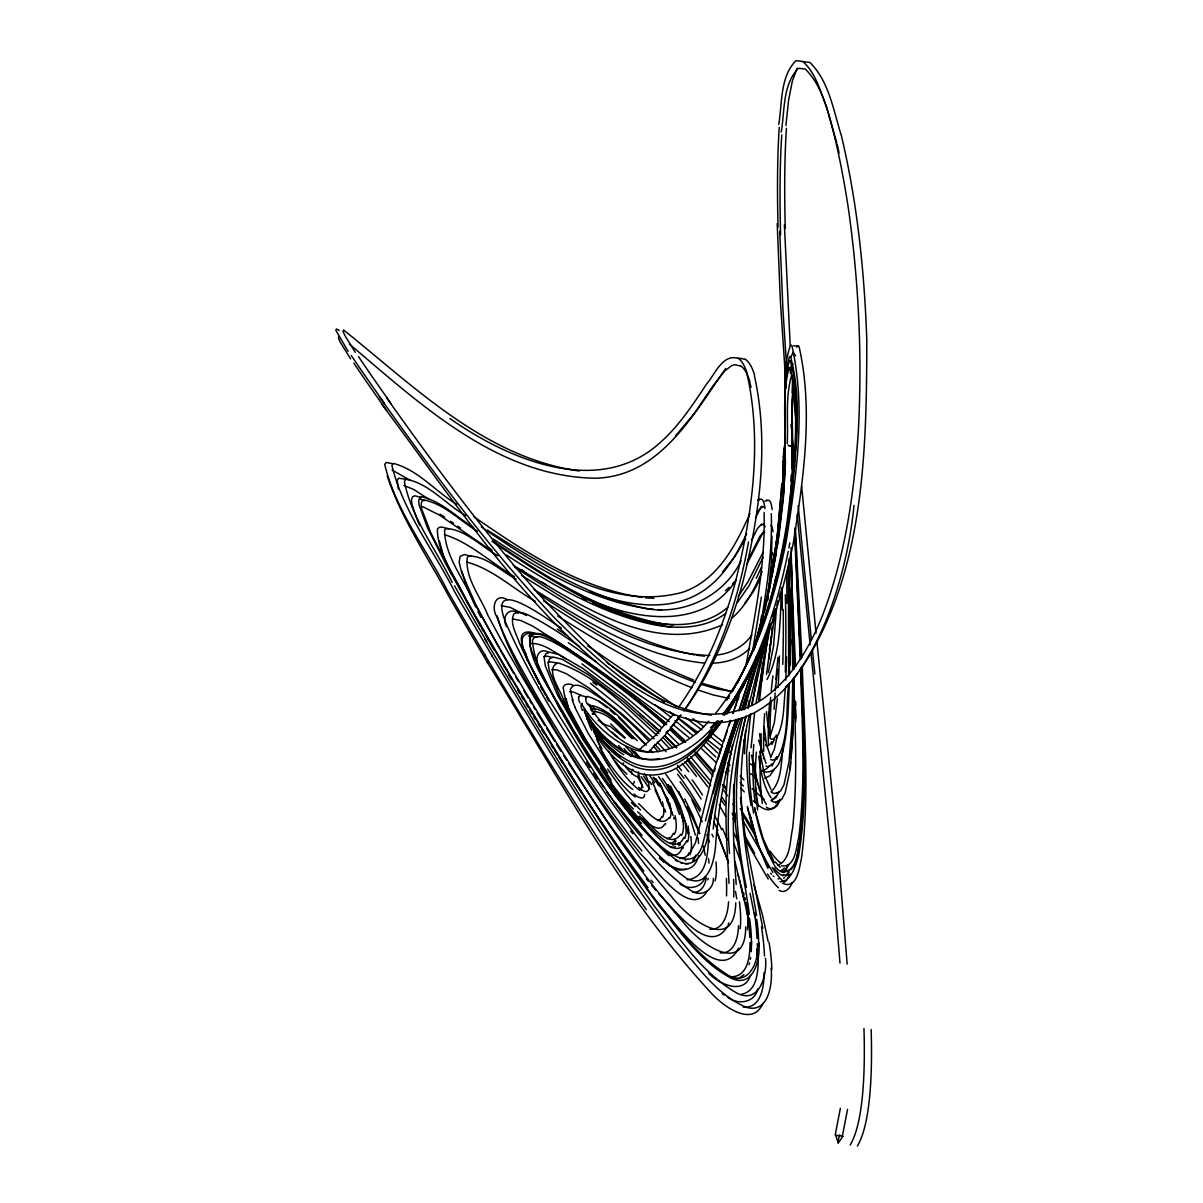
<?xml version="1.0" encoding="UTF-8"?>
<svg xmlns="http://www.w3.org/2000/svg" width="1203" height="1203" viewBox="0 0 1203 1203"><rect width="100%" height="100%" fill="white"/><g stroke="black" fill="none" stroke-linecap="round" stroke-linejoin="round"><path stroke-width="1.5" d="M782.988 484.884L782.988 480.223M780.717 505.516L780.702 500.087L777.258 534.974M792.732 679.62L791.905 724.687L789.018 761.755L783.965 784.807L780.687 790.882L777.228 793.168M773.258 564.748L773.183 558.508M782.988 481.065L783.033 473.14M750.01 942.791C750.025 955.438 748.311 976.46 731.65 976.761M757.213 943.829C759.725 962.941 747.003 989.648 724.657 972.926C694.372 953.167 673.364 922.551 651.424 894.506C598.733 822.326 552.252 745.86 506.433 669.214M782.627 483.937L783.739 458.223L783.619 483.065L780.446 519.44L775.589 554.222L768.852 590.297M781.439 496.298L781.83 483.426L777.318 536.568L767.153 599.184M733.695 784.386C732.371 828.341 743.409 871.183 749.409 914.4M783.033 474.132L783.123 466.644M763.995 972.791C764.206 986.144 761.243 1008.7 743.289 1007.182M781.559 587.756C779.83 618.477 781.364 651.409 767.033 679.515M789.574 673.71L788.988 558.824M788.672 675.951L788.371 566.162M783.123 467.922L783.258 460.944M779.409 656.041L778.206 687.424M786.597 657.064L785.83 680.146M644.643 794.431C644.688 801.183 636.432 796.702 634.041 793.965M744.446 753.71L745.619 730.807M792.206 392.96L792.521 381.351M789.363 683.274C788.13 708.627 788.311 734.717 780.506 759.138C778.567 767.033 770.672 775.168 762.116 770.777M792.311 469.095L792.221 450.734M788.401 685.966C785.664 710.071 789.739 737.995 776.657 759.424M783.258 462.388L783.439 456.057M791.213 475.035L790.957 481.23M776.491 608.282L773.559 646.041L768.356 672.342M792.07 475.32L791.709 482.177M783.424 457.666L783.649 451.982M746.401 754.356L750.717 713.935M751.078 747.8L754.537 713.244M792.852 382.614L791.995 420.614L792.792 469.035M738.492 925.739C738.356 936.806 734.477 954.235 720.116 952.836M745.68 926.761C745.77 977.182 699.169 943.754 683.214 922.009C632.537 865.152 592.598 799.8 551.982 735.665C524.914 691.665 498.463 647.274 473.726 601.921C463.636 578.688 444.779 556.162 444.584 530.102L446.283 528.448C465.922 529.726 481.11 546.613 497.816 555.726M793.078 381.772L791.965 421.982L792.642 467.817M785.394 688.447C783.499 704.913 784.551 723.003 776.552 737.995M751.274 951.648L751.574 941.347M744.101 743.003L744.356 739.228M759.619 700.326L764.251 655.951M783.634 453.802L784.687 444.915L785.439 462.448L783.364 498.222L779.093 534.854L772.176 575.139M758.702 700.146L762.762 662.236M783.379 745.815C780.792 760.913 782.521 779.724 771.424 791.634M777.409 698.522L774.251 723.153L770.266 735.65M791.078 757.89L793.093 725.198L793.694 677.981M772.311 626.598L771.725 632.552M790.221 502.734L792.627 463.471L791.619 446.298M728.582 901.799C727.89 912.866 724.206 930.46 709.755 929.152M735.77 902.836C734.431 955.317 687.199 917.889 671.018 895.934C625.47 843.889 588.733 784.912 552.057 726.492C529.681 689.966 507.816 653.094 487.862 615.184C480.493 596.718 464.749 578.011 467.305 557.365L469.05 555.966C486.899 556.327 501.049 571.139 516.177 579.154M793.634 380.238L792.236 402.404L792.04 447.125M768.852 659.289L771.454 636.417M778.717 124.45C782.356 103.278 779.83 77.203 795.86 60.706L802.672 61.383C815.784 72.887 820.115 90.631 826.22 106.285C836.341 139.157 842.822 172.976 848.145 206.916C858.731 280.494 862.235 355.05 858.446 429.291C854.31 492.749 845.318 556.643 822.19 616.237C808.281 650.763 787.8 685.003 754.732 704.116C678.161 740.943 606.222 668.206 555.891 619.304C490.538 550.508 434.328 473.771 379.291 396.659M781.228 132.029C784.882 110.871 782.356 84.796 798.386 68.3L805.198 68.977C824.687 88.225 828.747 117.368 836.762 142.45M785.905 125.473L788.582 100.24L792.341 81.082L797.093 68.24M789.123 513.47L789.724 507.967M713.214 829.093C716.702 792.536 726.191 756.898 737.289 721.995M761.8 681.048L767.604 637.364M766.461 674.477L775.168 611.41M711.349 815.649C705.319 834.431 714.747 876.867 687.048 879.814M783.86 450.794L784.612 447.321L785.198 465.14L783.724 492.433L777.288 546.327M771.394 635.5L770.657 641.304M771.8 633.59L772.476 628.056M774.07 614.989L774.371 612.583M790.612 762.311L789.754 769.078M773.138 622.673L773.77 617.5M776.867 538.267L773.108 566.237M764.416 654.597L764.943 650.522M711.725 812.566L712.131 809.469M767.379 600.508L771.334 562.027L771.98 536.147M765.634 645.079L765.995 642.327M840.371 1108.294L835.303 1134.489A8.917 2.241 -18.4 0 0 835.649 1135.316L838.311 1142.85L842.987 1136.294L835.784 1135.256M847.559 1109.316L842.506 1135.467A8.917 2.241 -18.4 0 0 842.837 1136.354M854.01 505.35C844.626 604.914 784.597 780.476 652.658 703.935C537.47 630.432 462.178 511.681 381.817 404.253M761.018 619.65L761.514 616.026M761.379 597.109L752.642 650.748M772.852 567.876L771.048 579.681M768.1 634.026L768.597 630.718M773.033 565.425L778.687 526.583L778.942 528.959M706.191 877.303C705.695 884.385 701.199 893.227 692.883 892.25M713.379 878.34C713.875 890.325 700.657 897.919 690.823 890.4C656.928 869.077 635.124 833.619 611.38 802.341C572.523 745.123 534.087 686.838 506.042 623.41C485.08 571.756 547.275 619.56 561.38 628.071M770.251 644.146L769.349 649.695M756.07 702.913L770.251 626.417M770.476 583.199L769.018 592.132M750.326 959.317L750.627 957.453M563.034 688.672C563.019 683.454 569.335 683.304 572.839 685.109M570.237 689.695C575.245 677.921 590.989 692.717 597.876 696.206C616.131 709.123 632.733 724.251 648.116 740.431M752.131 704.988L757.018 677.59M777.243 735.92L774.371 749.213L770.567 757.364M773.018 565.846L761.364 624.808M748.522 542.027C737.95 601.35 718.402 660.116 684.327 710.251M759.243 633.41C765.845 593.861 772.672 553.861 771.273 513.621M767.589 600.387L768.085 597.605M776.055 554.252L770.206 584.853M731.695 749.243C722.341 793.484 726.687 838.717 729.018 883.408M788.912 547.921L789.845 542.809M745.8 666.507C754.867 615.695 765.529 564.463 764.085 512.583M731.965 747.74L732.537 744.762M775.92 576.568L773.379 589.395M757.334 675.921L757.995 672.462M766.822 600.883L764.807 611.169M749.574 714.507C732.206 781.078 744.883 849.258 756.612 915.438M745.92 716.086C731.965 772.416 734.537 831.153 746.431 887.558M788.251 551.35C776.461 608.974 758.236 667.063 722.928 714.898M770.537 583.365L758.852 632.718M772.371 594.132L773.063 590.959M751.634 704.522L768.522 628.928M705.439 820.927L717.244 774.732L735.785 719.544M748.116 705.755L749.274 700.417M688.883 852.942L688.236 855.513M768.221 594.041L755.213 644.883M768.476 592.899L753.319 650.898M789.995 370.75L790.912 366.75L793.033 364.118M760.356 629.229L761.033 626.282M839.649 1134.85L837.844 1142.023A8.917 2.241 -18.4 0 0 838.175 1142.91M766.522 634.673L748.055 708.537M746.04 716.823C730.221 771.424 732.01 828.431 736.221 884.431M681.981 847.213C681.484 852.175 676.778 856.416 671.68 854.912M686.657 840.656C675.545 865.077 647.44 824.626 638.252 816.942M790.266 373.005L791.875 368.554L792.912 368.359M742.612 718.221C730.943 762.266 725.65 808.07 729.514 853.559M744.762 709.529L753.108 676.763M713.123 793.514L721.98 762.251L736.236 719.469M679.364 843.829L678.748 845.92M684.041 837.258C673.665 859.348 648.011 823.333 639.349 816.145M758.416 634.357L754.597 648.462M764.732 638.658L743.725 709.755M749.093 964.595L749.559 962.881M763.77 641.139L741.905 710.011M714.537 771.108L715.289 768.491M695.785 855.303L693.936 859.814M763.89 640.372L741.514 709.965M776.717 605.395L778.161 600.477M779.123 597.184L780.567 592.267M753.349 651.229L754.762 646.462M754.943 661.981L756.341 657.229M756.341 656.838L738.928 710.507M754.461 663.56L739.198 710.762M741.093 718.266C727.89 758.191 719.153 799.484 715.845 841.408C715.168 857.213 709.755 890.115 686.672 878.461C625.38 835.047 590.402 762.928 550.117 701.454C539.094 682.342 528.252 663.048 519.365 642.838C516.538 633.846 509.41 623.304 513.907 613.876C521.666 609.455 530.463 616.733 537.561 619.665C552.132 627.801 565.921 637.229 579.711 646.597M718.116 758.958L719.003 756.086M719.454 754.657L722.326 745.649M772.852 616.658L774.461 611.605M773.048 616.853L775.664 608.673M776.897 756.807L771.995 765.98M728.176 924.566L728.717 922.927M723.875 740.928L724.913 737.785M725.439 736.206L727.198 730.988M737.228 701.56L738.853 696.732M790.822 357.08L793.138 352.509L795.664 355.802M740.777 690.161L732.732 713.454M728.958 725.77L730.747 720.552M733.213 713.319L734.206 710.432M734.702 708.973L736.687 703.169M738.928 718.687C725.469 755.8 714.973 793.92 708.071 832.792C706.507 850.25 694.041 874.536 673.906 858.13C623.831 818.717 592.447 760.762 559.019 707.65C548.598 684.417 527.35 660.913 529.846 634.432C547.335 628.913 563.741 648.402 578.688 655.635M662.026 816.461L660.131 819.559L657.545 820.611M664.552 824.055C660.131 833.92 647.966 823.408 643.064 819.138M669.229 817.484C660.537 829.679 645.47 809.424 638.552 803.589M730.311 720.386L712.447 774.867L695.469 842.822L689.214 854.22L684.943 857.438L679.68 858.626M738.462 718.702C722.823 758.657 713.364 800.476 703.304 842.025C694.176 879.829 657.394 845.589 644.898 829.709C617.56 798.732 594.613 764.161 572.869 729.108C558.147 700.627 534.764 672.973 532.373 640.161C536.057 632.868 545.831 638.778 551.124 640.928C564.508 647.725 576.838 656.357 589.109 664.928C615.365 683.665 640.898 703.484 664.913 725.033M770.807 623.334C760.221 655.199 744.612 685.063 726.913 713.484M774.627 739.033L771.875 744.552M738.582 948.144C718.206 988.58 671.53 916.415 657.439 903.964M673.53 833.228L671.169 837.138L667.048 838.717M676.056 840.807L674.823 843.423M680.733 834.25C668.507 852.1 646.688 818.927 637.65 811.83M764.552 639.244L766.461 634.041M757.785 988.896C754.837 1003.046 737.424 1005.257 727.319 996.986M767.619 631.725L759.815 651.665M707.274 891.092C689.499 920.43 653.56 865.137 641.349 854.807C609.154 815.273 581.335 772.416 554.628 729.078C533.816 692.387 508.899 656.748 497.17 615.861M759.83 651.289L763.905 640.973M698.281 857.198L698.958 855.498M780.536 799.303L777.138 805.845L773.544 808.416M779.288 791.363L776.01 797.439L772.552 799.724M788.582 864.671L785.604 870.521M759.108 652.988L742.988 687.259L726.973 714.041M750.507 975.422C743.755 995.648 718.687 984.054 708.612 973.137M762.928 1003.317C752.356 1028.43 722.011 1005.257 710.838 992.625C620.267 894.596 557.44 774.852 487.245 662.282M759.093 653.304L742.462 687.514L726.086 713.605M727.559 926.205C708.597 958.656 672.612 906.22 658.778 893.844M789.724 874.731L786.672 880.295L782.597 883.543M792.251 882.325C790.657 887.619 785.063 894.145 779.123 890.385M338.93 336.599L338.359 337.878L340.148 342.013L350.599 358.9M762.116 571.62C754.672 588.447 746.386 605.68 732.176 617.891M705.184 876.776C702.116 887.859 688.537 890.415 679.89 883.949M761.544 567.004L756.281 578.282M749.935 513.606C735.86 545.17 717.92 580.026 683.048 592.117C612.538 611.65 544.553 565.861 487.471 530.162M755.529 518.027L761.379 506.237M746.627 533.591C736.251 555.636 723.244 577.801 702.372 591.41C668.642 613.214 625.41 605.094 590.087 591.876M751.529 540.358L757.499 528.508L761.604 524.057M801.454 667.5C802.732 730.371 809.138 794.206 798.476 856.596C795.619 865.619 791.333 881.453 780.07 881.784M740.868 676.327C768.04 622.086 783.243 562.598 791.108 502.659C795.123 454.614 803.198 403.531 790.506 356.539L789.424 356.93C782.341 383.351 785.77 411.606 784.957 438.734M742.702 685.349L744.777 681.048M788.657 864.671L783.845 871.483L781.123 870.446M697.59 858.777C691.304 877.348 668.868 868.085 659.515 857.438M778.01 802.596L778.807 800.972M760.522 578.583L752.883 592.342L744.642 603.515M744.597 681.093L725.8 713.8M695.935 855.378L692.687 860.701M747.529 561.154L760.025 536.087L764.131 531.651M741.649 686.657L744.792 680.537M737.244 683.409L740.176 677.755M738.311 693.83L741.228 688.176M774.281 769.364L769.86 775.709L764.687 778.341M763.664 531.365L746.747 564.357M677.936 843.784L678.417 842.867M745.619 538.478L734.913 556.553L722.657 571.771M736.131 684.868C766.146 629.395 781.77 567.275 790.296 505.11C794.521 457.621 802.251 407.441 790.386 360.765L789.348 360.96C782.115 387.922 785.8 416.855 784.973 444.554M788.341 873.468L789.123 872.04M740.807 688.191L724.236 715.289M732.522 691.259L735.259 686.492M731.364 692.733C761.92 641.109 777.108 581.951 786.912 523.245C792.988 472.132 801.318 418.509 790.115 367.772L789.138 367.697C781.98 393.982 785.815 422.358 784.882 449.411M741.033 560.809C723.695 596.808 682.176 616.402 643.184 608.011M756.717 512.794L762.101 506.613M788.386 872.25L786.822 874.626M775.995 796.16L771.755 800.596M763.033 557.32L749.063 585.681L737.439 602.477M726.747 700.146L729.544 695.725M737.665 695.274L724.612 714.672M777.153 804.07L774.537 807.348M694.793 412.824L713.199 385.622L724.657 371.065L731.439 365.757L734.522 364.689L740.311 365.907M722.296 720.612C703.875 746.477 676.342 782.912 639.861 773.514C619.695 766.506 604.763 749.499 593.741 731.83M678.402 707.529C705.184 669.891 723.214 626.613 735.379 582.207C752.086 514.914 762.401 443.08 747.183 374.584M675.319 840.145L672.718 842.626L669.996 843.408M680.928 715.123L665.154 735.123L647.891 752.537M683.86 710.958C711.62 672.793 730.146 628.567 742.582 583.244C759.273 515.952 769.589 444.118 754.386 375.622M736.462 579.605C700.462 635.74 622.402 618.041 573.169 591.756M722.056 721.063L707.996 738.597M641.319 789.754L641.846 784.386L638.207 774.567M720.537 721.439C701.966 747.334 670.838 780.13 635.545 766.943C616.252 758.822 601.109 742.702 590.703 724.868M751.785 635.049C743.935 646.402 730.913 653.455 717.304 654.958M738.251 596.417L748.01 581.771L763.198 552.072M694.071 413.757L675.5 435.892M673.515 714.161L655.5 735.319L638.763 750.176M680.718 715.199L671.936 726.131M719.95 721.244C701.184 747.168 668.718 777.619 634.071 763.469C615.019 755.168 599.756 739.454 589.305 721.725M725.755 368.479C693.003 414.719 660.221 476.253 595.741 478.238C497.41 476.839 420.283 403.982 349.396 344.088M792.055 680.567L797.634 673.469M799.86 670.627C864.521 575.064 866.596 451.441 866.807 340.013C864.416 271.412 857.303 202.751 841.438 135.879C833.423 110.811 829.348 81.669 809.86 62.406L803.063 61.729M720.326 721.364L715.229 727.665M715.77 713.184C754.657 664.101 773.709 602.568 786.07 542.042C796.221 477.696 806.416 409.787 791.86 345.577L790.612 344.915C781.604 369.682 786.386 398.223 784.957 424.343M722.958 714.221C761.86 665.139 780.912 603.59 793.273 543.064C803.424 478.734 813.604 410.809 799.063 346.599L797.815 345.938L796.612 347.246M716.236 725.214L718.191 722.838M769.183 766.07L766.371 768.928L762.176 770.747M718.281 720.777C698.913 746.071 664.733 769.875 632.056 755.243C612.222 746.446 595.891 730.582 584.553 712.251M732.416 583.951L734.492 581.59M709.484 734.191L713.123 730.146M685.364 860.506L686.086 859.709M666.176 732.657L668.011 730.627M784.311 868.055L782.732 869.634M708.762 721.153C689.439 744.086 655.755 761.619 626.613 746.356C608.162 737.183 592.778 722.146 582.026 704.657M717.033 721.048L710.522 727.77M708.988 733.138L712.161 729.8M780.13 799.83L775.454 802.972M744.01 974.565L739.198 978.159M674.281 844.13L673.003 845.258M749.634 648.237C740.116 658.432 725.98 662.883 712.341 663.154M785.183 876.37L785.995 875.604M785.484 687.078L788.206 684.537M725.499 590.733L729.078 587.41M757.649 500.207L759.574 499.019M764.852 501.23L766.762 500.042M727.71 607.395C709.529 623.319 683.815 626.673 660.612 623.47M725.65 613.455C704.657 629.229 676.372 629.334 651.68 624.267C598.718 612.703 551.41 584.267 506.478 555.019M790.446 874.115L787.198 875.498L783.108 874.521M773.649 808.1C766.371 813.063 758.491 805.559 753.273 800.912M722.687 624.718C650.552 657.304 573.245 599.876 513.185 565.35M781.108 870.626L781.935 870.19M783.619 878.205L784.461 877.784M674.492 846.942L675.349 846.506M593.515 708.477C610.147 711.063 621.71 727.92 633.876 738.582M686.206 869.363L679.139 870.175L668.597 865.363M548.012 662.477L550.748 661.83L556.538 662.943M543.545 656.733L546.448 656.086L552.673 657.379M778.206 801.86L781.8 799.273L785.198 792.747L790.341 768.371L793.153 729.499L793.785 679.259M633.47 783.634L634.447 781.469M736.236 979.077L737.74 978.701M673.575 847.258L670.357 847.483M688.898 863.604L685.244 863.829M777.89 865.333C791.138 859.348 789.754 840.295 792.657 828.22C797.724 778.491 795.198 728.386 793.785 678.537M659.199 758.642C632.161 764.04 608.432 744.146 593.184 724.011M601.831 723.574L610.357 726.552L624.763 738.131M528.463 635.861L537.576 637.154M530.989 643.455C544.177 643.109 555.124 652.958 566.117 659.003M741.228 994.325C757.725 991.467 758.116 970.445 758.311 957.227M551.786 669.605L556.914 669.906L566.673 673.891L589.35 688.281L622.568 714.432L650.447 740.086M569.47 691.695L573.666 692.161L581.244 695.349M501.2 605.756L510.012 607.304L526.538 615.56M709.815 655.56C639.951 652.658 579.109 610.898 521.516 575.365M739.198 358.133L744.988 359.351M793.604 345.832L798.115 345.923M512.628 618.943L521.049 620.598L532.899 626.237L569.41 649.319L622.748 687.71L666.477 723.514M633.41 769.905L632.026 769.349M658.417 609.951L661.65 610.132M645.334 597.801L653.921 598.357M704.161 663.064C641.575 656.673 586.478 621.74 534.102 589.515M731.574 691.319L717.665 689.154L700.853 684.281M579.305 471.005C485.065 457.621 414.674 386.81 343.607 330.028L343.02 331.306L344.825 335.442L355.276 352.344M673.229 625.034C645.319 622.763 618.342 614.237 592.914 602.808M704.417 656.176L696.537 655.184M653.59 609.395C594.387 602.823 541.951 571.049 493.185 538.974M641.921 597.365C579.365 588.177 524.974 552.117 474.042 516.854M671.53 627.304C604.763 617.169 546.989 578.252 492.042 541.38M791.95 446.012L788.16 445.486L791.754 445.997M466.899 562.117C492.523 568.959 512.719 588.478 535.38 601.425M783.83 871.483C797.559 870.581 797.168 850.611 799.905 840.671C806.687 783.95 802.762 726.612 801.138 669.695M729.018 698.387L713.364 694.988L698.131 690.056M531.531 633.214C507.17 632.567 537.606 675.094 539.651 684.342M711.289 715.183C641.124 704.823 590.508 647.996 543.711 599.605C486.704 536.027 435.937 467.215 386.494 397.697M694.808 654.928C628.372 641.725 570.433 603.485 514.613 567.019M730.747 691.379L702.808 683.499M660.642 623.41C598.492 611.094 544.192 575.59 492.508 540.658M444.343 534.598C470.508 542.764 491.08 563.019 514.463 576.613M649.034 752.326C623.38 746.883 602.883 727.274 589.229 705.68M642.447 607.695C582.869 594.989 530.718 560.974 481.305 526.854M784.221 871.829C798.506 871.228 797.484 849.544 800.356 839.438C806.672 782.341 802.852 724.732 801.123 667.485M405.606 479.11L398.554 478.253L397.155 480.493L398.388 489.095M403.892 485.426L413.832 489.561L428.494 499.019M507.486 599.711C494.628 592.117 491.17 608.267 496.914 617.019C506.658 643.755 521.26 668.372 535.2 693.078C567.515 747.77 601.47 801.845 641.951 850.942M549.109 652.522C537.53 645.876 534.027 660.447 539.185 668.462M518.523 613.019C508.298 606.357 501.29 617.65 506.598 626.688M781.499 865.829C795.634 868.01 796.296 846.521 798.777 837.183C805.89 781.333 802.025 724.808 800.581 668.718M588.087 704.717L591.244 706.026M680.748 862.716L682.312 863.228M471.817 556.418L464.373 554.538L460.117 556.342L459.155 562.162L461.516 572.192L475.501 604.071L499.29 648.372M534.929 633.244C504.959 624.026 533.365 669.65 536.688 678.928M420.088 499.065L424.494 500.598M422.599 506.643L439.441 515.079L491.531 550.809M695.605 682.462C641.59 662.267 591.951 632.161 543.696 600.944M641.289 757.86L636.237 755.83M692.056 687.785C644.613 669.184 600.447 643.214 557.591 615.876M421.471 497.456L414.764 495.771L412.494 496.869L411.516 499.531L411.847 503.907L416.343 517.681M448.554 528.959L441.817 527.004L439.08 527.425L437.396 529.079C437.471 554.553 455.817 576.628 465.696 599.32M392.734 463.726L386.298 462.433L384.704 464.358C395.516 510.373 426.885 549.53 447.832 591.515M392.043 470.042L410.539 480.463M693.695 680.056C638.176 657.68 587.094 625.861 537.26 593.019M737.8 358.314C722.477 353.652 714.687 374.825 706.537 384.088C692.943 404.569 679.304 425.426 660.883 441.952C599.289 498.734 508.523 459.636 449.892 418.539M582.102 597.801L586.733 599.951M756.116 776.777L750.326 773.589M783.8 883.829C797.559 888.581 799.499 866.536 801.559 857.784C809.754 794.371 804.251 730.146 802.311 666.507M586.793 696.988L580.207 695.334A59.909 9.398 46.8 0 0 579.26 696.687M588.026 703.935L590.718 705.349M339.246 330.449L336.404 329.005L335.832 330.284L348.088 351.321M593.771 713.605L594.989 714.266M592.884 708.793L595.41 710.236M675.349 860.085L677.199 861.122M541.049 581.756L545.846 584.568M592.462 706.672L593.786 707.454M598.132 720.221L605.079 724.853M623.725 754.777C608.989 745.559 596.763 732.356 588.177 717.274M521.335 569.545L524.313 571.425M440.072 514.162L444.704 517.215M557.245 629.079L566.628 635.379M587.861 645.891L676.176 706.537M607.124 662.853L610.898 665.424M612.357 666.417L659.921 699.123M568.297 642.688L595.68 661.665M722.116 993.648L724.236 995.092M489.26 548.192L492.087 550.132M450.614 521.245L453.516 523.245M753.439 766.01L750.146 763.679M580.823 657.139L631.455 693.018L669.289 721.559M477.621 531.35C459.997 520.929 444.448 504.012 423.952 499.922L421.907 501.29L421.125 504.192L421.636 508.794L430.584 532.327L449.411 569.305L475.666 616.417M457.757 526.192L460.538 528.147M473.561 527.44C456.644 517.155 441.606 501.456 421.967 496.809L419.697 497.892L418.719 500.553L419.05 504.944L427.636 528.057L446.403 565.049L472.869 612.553M661.439 700.176L664.462 702.311M671.5 713.108L674.522 715.259M581.921 663.891L624.342 695.83L661.53 727.499M465.546 515.636C445.742 504.207 428.734 483.02 405.757 479.275L404.358 481.516C411.486 518.162 436.027 549.305 452.208 582.463M677.379 717.304L697.905 732.462M764.431 799.709L752.131 788.627M456.704 504.328C435.561 491.456 417.772 469.726 393.501 463.456L391.907 465.381C402.719 511.395 434.088 550.553 455.035 592.553M692.883 718.642L703.785 726.807M685.68 717.605L701.996 729.95M590.417 683.304L623.695 709.996L654.221 738.883M592.823 682.146L596.748 685.093M620.462 757.108L604.086 741.89L591.214 724.251M654.718 704.627L670.898 717.244M598.748 701.078L607.199 707.8M706.672 739.213L720.056 749.86M669.83 711.755L673.966 715.003M713.484 734.326L722.131 741.198M668.958 855.739C609.154 798.461 564.493 725.123 531.17 649.77C521.561 614.131 566.839 649.349 576.748 655.018C608.026 676.477 638.267 699.514 666.688 724.642M664.282 862.31L659.394 858.31M709.199 735.589L722.642 746.431M626.883 774.176L620.417 767.694M638.718 787.394C652.612 799.965 650.221 780.852 644.432 773.724M678.086 718.266L696.732 733.74M673.409 724.838L688.687 737.409M729.529 752.07L731.619 753.785M674.988 720.552L692.883 735.634M640.101 714.191L644.252 717.665M610.056 710.191L614.853 714.311M611.951 732.071L617.56 737.093M648.402 721.198L658.958 730.462M610.748 723.935L625.049 737.695M608.763 713.409L624.372 728.206M670.372 726.988L684.477 740.191M618.673 717.695L646.146 745.078M706.432 742.326L717.845 753.018M701.77 748.898L715.845 762.176M671.785 729.259L685.62 742.416M669.921 729.635L682.612 741.785M665.244 736.191L676.838 747.274M703.244 744.973L715.77 757.018M666.282 731.92L678.642 744.01M660.252 731.439L623.44 698.913L582.643 668.312L558.959 654.582L549.801 652.176L545.696 653.71L544.222 658.372L545.41 666.206L557.606 695.229L582.763 739.274L611.771 782.822M658.988 733.559L623.65 701.755L588.508 674.883L562.387 659.379L553.651 657.124L549.681 658.552L548.162 662.913L549.124 670.206L560.252 697.289L583.696 738.687L611.154 780.07M664.853 735.95L676.492 747.98M657.229 735.634C627.079 708.477 597.124 675.951 557.936 662.853C543.891 668.748 561.38 690.988 563.606 700.251C576.372 725.574 591.545 749.634 607.68 772.943M635.229 806.566L631.349 802.566M663.439 737.995L672.763 747.785M654.658 744.326L659.846 749.74M727.785 762.913L730.01 765.198M632.252 738.717C621.049 729.033 610.402 713.695 595.049 711.605A46.466 9.068 49.2 0 0 594.132 712.898M725.334 771.755L727.529 774.025M743.394 786.01L740.146 782.567M661.409 739.905L669.409 748.461M727.153 768.702L729.153 770.822M744.311 791.905L741.003 788.371M694.973 751.98L713.544 773.168M740.281 776.025L743.905 779.92M697.003 752.913L712.973 770.988M657.334 742.146L666.071 751.755M687.334 758.025L710.702 785.454M637.214 740.642C623.71 728.116 610.959 710.086 592.462 705.68A51.684 9.038 47.8 0 0 591.485 706.883M642.086 835.393L613.38 800.521M694.958 754.627L713.138 776.01M653.334 746.116L658.312 751.77M690.657 756.792L710.371 780.762M644.823 743.529C627.575 726.567 611.049 703.59 587.41 696.357A59.909 9.398 46.8 0 0 586.462 697.71M687.033 759.83L707.8 786.897M651.124 750.732L652.748 752.657M651.124 880.145L653.199 882.641M651.59 885.243L655.725 890.235M684.928 761.679L696.492 776.416M619.861 767.033L617.62 764.206M682.191 763.334L688.763 771.709M676.672 768.852L684.086 778.266M630.688 831.108L632.778 833.694M646.327 878.701L648.432 881.318M677.484 765.409L681.56 770.687M623.665 814.326L613.966 801.694M770.943 856.581L767.86 852.506M643.8 871.122L606.132 819.86L568.658 763.409M625.38 765.965C626.958 769.845 641.545 783.785 638.342 771.92M647.996 887.619L621.771 852.145L584.222 796.747M724.086 785.168L726.116 787.905M608.177 793.484L612.342 799.138M722.447 784.642L726.432 790.115M616.507 762.702L617.064 763.454M771.018 789.574L764.371 774.882L759.89 751.379M606.718 791.8L608.793 794.657M646.327 909.603C588.072 827.514 536.252 741.093 484.719 654.688M623.154 762.958L623.71 763.725M771.018 797.739C762.913 785.499 760.702 770.446 758.777 756.176M766.356 804.311C758.251 792.055 756.025 777.003 754.101 762.732M599.62 781.529L603.996 787.709M615.41 761.153L615.951 761.92M591.876 722.221L588.508 717.153M723.77 790.326L727.589 795.875M596.117 776.506L597.861 779.018M772.867 872.491L742.296 819.378M768.206 879.062L745.71 840.19M609.124 766.311L588.252 733.484L574.703 706.973M601.936 765.288L587.65 743.484M593.696 773.213L597.169 778.281M721.063 799.709L724.747 805.168M586.372 762.176L589.981 767.529M722.221 797.574L725.71 802.942M573.365 779.995L581.41 792.446M613.816 758.777L612.793 757.168M740.251 808.611L754.236 831.228M567.32 770.537L572.357 778.431M774.251 862.325L763.228 839.032L754.672 808.867M563.816 755.8L566.733 760.371M732.913 803.98L734.582 806.611M554.628 741.213L546.628 728.326M556.433 744.071L560.914 751.228M555.169 751.319L556.974 754.176M558.778 757.048L562.402 762.792M551.425 745.304L553.32 748.356M741.875 813.393L755.349 835.905M538.237 723.95L540.102 727.003M541.982 730.056L543.861 733.108M586.899 742.251L567.5 705.95A71.037 13.88 55.3 0 0 570.448 713.965M537.004 712.627L544.854 725.469M526.207 704.206L528.042 707.244M529.891 710.281L531.741 713.319M533.576 716.341L535.425 719.379M774.04 864.461C763.83 847.002 758.386 827.183 754.582 807.454M768.747 867.589L758.552 845.604L750.01 815.423M733.123 818.371L734.657 820.927M529.906 700.868L531.681 703.8M533.455 706.747L535.23 709.695M517.711 690.056L519.591 693.214M521.485 696.357L523.365 699.499M637.56 776.431L643.049 787.439M732.131 813.333L735.108 818.341M523.846 690.702L528.162 697.951M503.997 666.056C552.718 747.454 601.846 828.882 658.507 905.092C680.056 931.438 700.191 961.844 731.048 978.114C753.529 989.031 760.897 958.701 758.762 942.37M508.508 674.582L511.26 679.214M491.907 655.71C549.891 752.236 607.169 849.649 675.094 939.663C695.981 964.235 715.379 993.904 745.95 1007.212C768.747 1014.234 772.762 983.813 771.093 967.949M485.004 639.349C538.929 730.386 593.259 821.438 655.184 907.333C679.018 937.603 701.214 971.874 734.988 992.024C758.747 1006.385 767.394 975.904 765.499 958.25M515.621 676.763L518.433 681.56M770.747 756.837L766.461 744.552L764.266 727.108M763.544 755.815L758.627 740.116M766.07 763.394L761.785 751.108L759.589 733.665M719.183 804.837L725.68 816.431M601.996 748.898L599.244 744.01A37.955 8.301 55.8 0 1 596.944 739.424M604.523 756.476L601.771 751.604M507.26 662.357L513.741 673.575M489.967 642.778L494.358 650.357M450.358 599.109C428.734 558.523 401.832 519.861 387.231 475.997M500.177 649.921L506.328 660.763M481.666 628.207L483.516 631.44M485.35 634.688L489.05 641.169M668.297 784.521L677.74 803.799L683.244 821.063M546.538 697.093L548.779 701.108M480.794 626.658L466.523 600.883M754.702 853.483L744.431 834.852M793.619 377.14L791.664 375.291C785.123 397.201 788.296 421.11 787.258 443.757M670.567 786.07L680.176 805.92L685.785 823.754M666.793 784.762L674.026 799.228L679.424 814.356M659.605 783.724L666.823 798.206L672.221 813.333M586.778 714.131L587.59 715.605M767.755 868.28L757.138 842.957L749.905 814.01M545.651 695.484L540.478 685.905M540.733 686.687L542.478 689.905M678.718 791.484L688.868 813.258L695.319 835.062M691.92 799.95L702.191 821.649M684.718 798.927L692.733 815.288L699.755 833.544M687.244 806.521L699.56 833.438M659.68 783.198L667.454 801.018M652.492 782.176L660.267 799.995M655.018 789.769L662.297 806.085M537.44 680.417L539.079 683.56M478.027 611.665L480.974 617.425M667.199 797.649L668.297 799.83M761.108 792.296L755.198 775.77L751.589 755.138M475.741 606.989L466.433 586.312L461.937 571.245M666.522 799.694L673.094 815.469M734.086 833.288L737.77 841.468M451.23 573.876L443.516 556.312L439.396 541.004M722.492 828.506L727.274 839.799M717.815 835.062L728.627 862.852M417.035 519.245L419.757 525.47M716.552 830.326L727.83 860.641M759.725 849.258L752.582 828.717L747.379 806.431M770.476 735.138L767.92 725.68L766.476 711.695M734.071 843.829L741.108 862.701M765.424 740.792L764.401 737.574M682.537 814.536L684.868 821.333M756.025 838.01L747.484 807.845M527.711 661.304L524.358 649.906M539.591 669.65L540.433 672.056M527.771 660.312L525.576 652.778M706.943 834.581L709.214 842.055M753.98 884.942L762.552 915.212L768.1 941.332M631.44 771.725L631.951 774.191M735.018 861.664L743.95 899.799M673.695 817.318L674.236 819.138M738.071 874.671L738.837 877.243M688.071 831.123L688.687 833.303M685.545 823.544L688.116 834.025M739.559 879.784L740.266 882.31M749.71 382.178L751.063 387.261M743.484 892.431L744.146 894.912M740.958 884.837L747.71 916.22M744.777 897.393L745.394 899.874M750.07 893.318L754.898 917.257M703.274 845.889L705.214 855.213M745.98 902.325L746.552 904.776M837.153 144.21L839.077 152.992M735.529 891.483L736.762 898.776M762.792 928.235L745.8 840.581L740.492 797.559M735.469 818.852L734.732 812.687M816.055 633.319L801.634 486.162M816.987 642.342L837.694 847.468L847.168 964.129M811.378 639.876L798.145 505.576M812.491 650.703L814.897 674.071M810.16 644.928L797.168 514.568M811.078 653.951L830.506 846.446L839.98 963.107M734.386 809.499L733.529 799.83M792.221 439.14L794.642 466.944M792.115 459.351L792.912 468.629M795.845 419.787L792.837 381.802M791.018 424.539L791.318 428.163M786.191 388.043L780.386 301.472L777.198 223.683M786.582 366.449L782.912 309.066L779.709 231.277M790.206 345.276L784.386 224.72M801.89 657.59L795.454 528.132M796.867 575.049L800.566 656.131M795.679 550.252L797.138 581.756M798.597 612.643L799.965 642.477M800.987 657.049L794.942 528.252M796.145 559.455L794.732 528.403M790.957 563.109L795.544 666.206M800.401 650.763L800.762 659.139M794.777 528.613L795.394 542.974M792.206 639.41L792.717 669.725M800.221 659.635L794.597 532.388M795.634 701.605L795.769 705.138M795.168 701.184L795.769 721.725M795.258 701.514L795.769 718.206M793.033 466.659L792.055 405.997M792.431 468.268L792.175 455.726M792.627 475.726L792.717 479.456M791.484 564.508L792.266 595.139M792.326 455.772L792.642 468.644M791.243 554.327L791.769 575.756M792.04 586.312L792.988 625.049M791.078 547.711L791.258 555.2M792.536 606.658L793.183 634.898M790.597 553.35L792.476 644.658M792.988 626.673L793.514 653.304M793.183 636.402L793.709 669.199M793.484 655.154L793.634 669.485M786.732 571.365L786.957 603.38M782.145 588.237L782.281 609.936M871.152 1029.512A591.004 92.075 76.5 0 1 857.363 1146.068M785.243 228.134A515.455 56.556 82.7 0 1 786.446 128.3M391.276 403.847A441.817 9.579 53 0 1 358.494 356.554M745.018 359.171A245.081 42.015 -82.6 0 1 754.537 374.825M639.951 790.431A45.564 12.601 57.6 0 1 608.793 751.319M625.635 746.522A70.09 19.774 53.1 0 1 632.598 753.98M649.77 775.694A70.09 19.774 53.1 0 1 654.597 782.852M669.469 802.566A44.466 14.872 57 0 1 669.77 818.235M640.582 810.04A93.473 23.158 58 0 1 607.59 769.033M575.124 707.394A71.037 13.88 55.3 0 1 572.147 699.529M573.034 700.432A70.285 14.511 54.3 0 1 570.839 690.447M665.845 774.296A163.006 90.12 55.3 0 1 684.432 802.612M715.98 861.919A79.774 26.812 64.6 0 1 715.048 880.927M733.589 879.393A80.195 14.917 82.1 0 1 733.725 896.927M774.115 709.244A119.022 23.037 -81.6 0 1 775.168 692.973M775.709 686.718A119.022 23.037 -81.6 0 1 777.589 669.379M776.582 757.273A65.759 13.729 -88.6 0 1 770.612 759.379M754.522 912.851A83.443 15.684 78.1 0 1 757.018 938.49M504.553 666.718A276.991 13.504 58.5 0 1 473.606 613.59M772.161 552.628A74.3 6.887 -80.3 0 1 773.529 556.778M768.431 744.792A169.623 61.037 -78.7 0 1 769.544 703.996M778.13 800.987A80.3 18.947 86.8 0 1 771.033 800.461M780.747 863.092A83.413 18.782 70.1 0 1 770.04 851.047M593.335 714.371A45.022 9.564 47.3 0 1 593.876 712.627M631.094 749.634A93.924 28.451 53.7 0 1 638.056 757.649M653.199 777.379A93.924 28.451 53.7 0 1 658.868 785.709M682.251 816.717A55.654 19.083 58.7 0 1 681.484 835.348M639.921 819.378A120.45 27.564 58.1 0 1 606.492 776.882M684.733 775.153A248.886 207.382 60.8 0 1 701.078 799.048M713.86 822.055A248.886 207.382 60.8 0 1 717.89 830.431M746.567 902.746A88.977 25.849 71.4 0 1 747.349 929.799M775.168 690.763A96.12 11.684 -83.6 0 1 775.484 685.875M775.95 679.545A96.12 11.684 -83.6 0 1 778.01 657.424M776.476 735.003A56.436 11.128 -86.6 0 1 770.176 738.416M789.965 588.222A122.42 10.767 -89.4 0 1 789.995 665.424M762.296 803.424A259.833 181.773 -64.3 0 1 760.988 745.559M783.273 875.709A88.646 22.225 80.7 0 1 774.176 868.085M591.079 710.251A49.894 9.278 46 0 1 591.305 706.702M634.688 751.529A105.714 34.631 54.2 0 1 639.244 756.882M655.785 778.627A105.714 34.631 54.2 0 1 661.861 787.679M688.026 825.86A60.15 20.225 60.2 0 1 687.56 841.935M640.282 823.829A133.563 29.669 58.3 0 1 611.365 787.348M769.033 942.295A80.345 18.977 74.7 0 1 771.845 969.377M492.313 656.221A312.314 11.428 58.7 0 1 455.591 593.365M766.627 500.989A118.405 13.383 -80.7 0 1 772.115 509.666M761.469 926.746A82.09 16.376 77 0 1 764.461 955.964M486.839 641.77A293.758 12.331 58.6 0 1 454.508 585.801M770.702 525.395A97.202 10.436 -79.9 0 1 772.943 531.696M758.326 806.642A264.81 182.285 -67 0 1 755.544 787.454M754.732 778.552A264.81 182.285 -67 0 1 754.522 775.469M784.311 872.431A88.646 22 80.3 0 1 774.431 865.664M592.583 714.281A47.909 9.278 46.6 0 1 592.267 713.199M591.996 711.379A47.909 9.278 46.6 0 1 593.741 708.717M632.161 750.206A100.42 31.007 53.9 0 1 639.364 758.597M653.755 777.439A100.42 31.007 53.9 0 1 659.65 786.04M685.364 823.032A57.894 19.353 59.8 0 1 684.853 838.416M641.59 823.529A127.533 29.128 58.3 0 1 610.522 784.672M692.116 779.89A288.224 264.961 67.1 0 1 702.432 794.957M714.492 815.439A288.224 264.961 67.1 0 1 721.635 829.514M756.702 919.242A86.781 23.083 73.3 0 1 758.522 946.235M506.884 669.755A274.058 13.699 58.5 0 1 476.298 617.274M770.085 737.875A158.435 50.3 -79.8 0 1 771.213 701.951M777.168 792.506A77.624 17.94 87.6 0 1 771.003 791.86M783.138 881.213A84.015 18.21 71.2 0 1 772.191 867.498M587.199 703.966A58.27 9.835 44.6 0 1 586.207 697.454M658.642 776.732A125.458 49.173 55.1 0 1 669.635 793.544M697.951 837.634A67.939 22.947 61.8 0 1 698.552 843.468M780.251 867.198A83.669 18.286 70 0 1 775.424 862.055M772.582 858.356A83.669 18.286 70 0 1 771.634 857.032M780.567 234.705A515.455 56.556 82.7 0 1 781.77 134.871M386.614 410.403A441.817 9.579 53 0 1 353.832 363.111M740.341 365.727A245.081 42.015 -82.6 0 1 749.86 381.396M635.289 797.003A45.564 12.601 57.6 0 1 603.184 756.101M601.846 751.634A37.955 8.301 55.8 0 1 599.47 747.003M600.914 748.01A34.827 7.789 55.6 0 1 596.147 735.875M641.049 776.687A70.09 19.774 53.1 0 1 649.921 789.409M664.793 809.123A44.466 14.872 57 0 1 665.53 812.1M665.725 823.363A44.466 14.872 57 0 1 665.109 824.792M568.357 706.988A70.285 14.511 54.3 0 1 566.282 698.657M668.582 791.303A163.006 90.12 55.3 0 1 679.77 809.183M769.454 715.8A119.022 23.037 -81.6 0 1 770.672 697.454M771.243 691.169A119.022 23.037 -81.6 0 1 772.912 675.936M771.905 763.83A65.759 13.729 -88.6 0 1 765.935 765.95M763.755 751.349A169.623 61.037 -78.7 0 1 764.642 713.514M773.454 807.559A80.3 18.947 86.8 0 1 766.356 807.033M591.831 730.371A45.022 9.564 47.3 0 1 588.929 719.665M680.071 781.724A248.886 207.382 60.8 0 1 699.905 811.439M711.935 834.25A248.886 207.382 60.8 0 1 713.214 837.002M771.8 741.559A56.436 11.128 -86.6 0 1 765.499 744.988M785.288 594.778A122.42 10.767 -89.4 0 1 785.318 671.981M757.619 809.995A259.833 181.773 -64.3 0 1 756.326 752.131M587.726 720.386A49.894 9.278 46 0 1 586.192 714.311M683.259 847.423A60.15 20.225 60.2 0 1 682.883 848.506M487.636 662.793A312.314 11.428 58.7 0 1 450.914 599.921M761.95 507.546A118.405 13.383 -80.7 0 1 764.582 507.11M763.95 532.794A97.202 10.436 -79.9 0 1 764.702 532.177M753.649 813.213A264.81 182.285 -67 0 1 749.439 752.281M778.837 878.957A88.646 22 80.3 0 1 778.04 878.822M773.95 876.656A88.646 22 80.3 0 1 773.123 875.949M771.439 874.25A88.646 22 80.3 0 1 770.597 873.288M588.899 723.334A47.909 9.278 46.6 0 1 587.741 716.101M680.552 843.95A57.894 19.353 59.8 0 1 680.176 844.972M772.506 799.078A77.624 17.94 87.6 0 1 771.83 799.454M778.461 887.784A84.015 18.21 71.2 0 1 767.529 874.055M582.523 710.537A58.27 9.835 44.6 0 1 581.53 704.026M581.786 704.281A59.909 9.398 46.8 0 1 582.297 703.244M863.965 1028.475A591.004 92.075 76.5 0 1 850.175 1145.03M778.04 227.111A515.455 56.556 82.7 0 1 779.258 127.277M384.088 402.81A441.817 9.579 53 0 1 351.306 355.532M737.815 358.133A245.081 42.015 -82.6 0 1 747.334 373.802M632.763 789.409A45.564 12.601 57.6 0 1 600.658 748.507M598.387 740.416A34.827 7.789 55.6 0 1 593.861 729.289M618.447 745.499A70.09 19.774 53.1 0 1 621.936 749.153M643.545 776.085A70.09 19.774 53.1 0 1 647.394 781.83M662.267 801.529A44.466 14.872 57 0 1 662.582 817.213M633.395 809.017A93.473 23.158 58 0 1 600.387 768.01M567.921 706.372A71.037 13.88 55.3 0 1 564.944 698.507M565.831 699.409A70.285 14.511 54.3 0 1 563.651 689.409M662.432 778.491A163.006 90.12 55.3 0 1 677.244 801.589M708.522 858.596A79.774 26.812 64.6 0 1 708.988 863.137M708.251 878.355A79.774 26.812 64.6 0 1 707.845 879.904M726.401 878.355A80.195 14.917 82.1 0 1 726.522 895.904M764.506 758.913A65.759 13.729 -88.6 0 1 763.409 758.356M747.319 911.829A83.443 15.684 78.1 0 1 749.83 937.468M761.228 743.77A169.623 61.037 -78.7 0 1 761.063 733.65M589.305 722.777A45.022 9.564 47.3 0 1 586.147 714.146M623.906 748.612A93.924 28.451 53.7 0 1 630.853 756.627M649.455 781.348A93.924 28.451 53.7 0 1 651.68 784.672M675.048 815.694A55.654 19.083 58.7 0 1 674.297 834.311M677.545 774.13A248.886 207.382 60.8 0 1 700.687 809.664M739.379 901.724A88.977 25.849 71.4 0 1 740.146 928.776M783.243 609.5A122.42 10.767 -89.4 0 1 782.792 664.387M755.108 802.401A259.833 181.773 -64.3 0 1 753.8 744.537M585.199 712.793A49.894 9.278 46 0 1 583.876 709.229M485.11 655.199A312.314 11.428 58.7 0 1 448.388 592.342M759.424 499.952A118.405 13.383 -80.7 0 1 764.913 508.643M756.928 948.716A82.09 16.376 77 0 1 757.258 954.941M761.424 525.215A97.202 10.436 -79.9 0 1 765.063 526.884M751.123 805.619A264.81 182.285 -67 0 1 746.732 755.093M586.372 715.755A47.909 9.278 46.6 0 1 584.884 711.199M749.514 918.22A86.781 23.083 73.3 0 1 751.319 945.212M579.996 702.943A58.27 9.835 44.6 0 1 579.004 696.432M690.763 836.596A67.939 22.947 61.8 0 1 690.026 854.626"/></g></svg>
